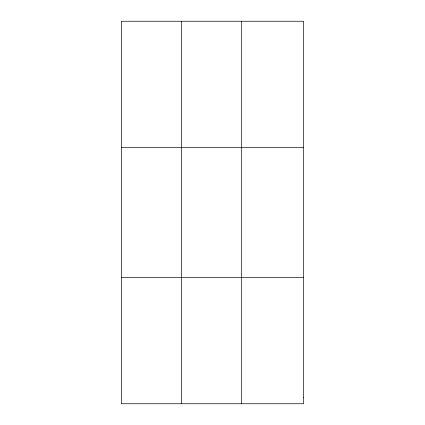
<?xml version="1.0" encoding="UTF-8"?>
<svg xmlns="http://www.w3.org/2000/svg" width="425" height="425" viewBox="0 0 425 425"><rect width="100%" height="100%" fill="white"/><g stroke="black" fill="none" stroke-linecap="round" stroke-linejoin="round"><path stroke-width="0.64" d="M181.512 21.25L181.512 403.75M241.666 21.25L241.666 403.75M121.359 147.475L303.641 147.475M121.359 277.525L303.641 277.525M303.641 397.439L303.641 403.75L121.359 403.75L121.359 21.25L303.641 21.25L303.641 397.439"/></g></svg>
